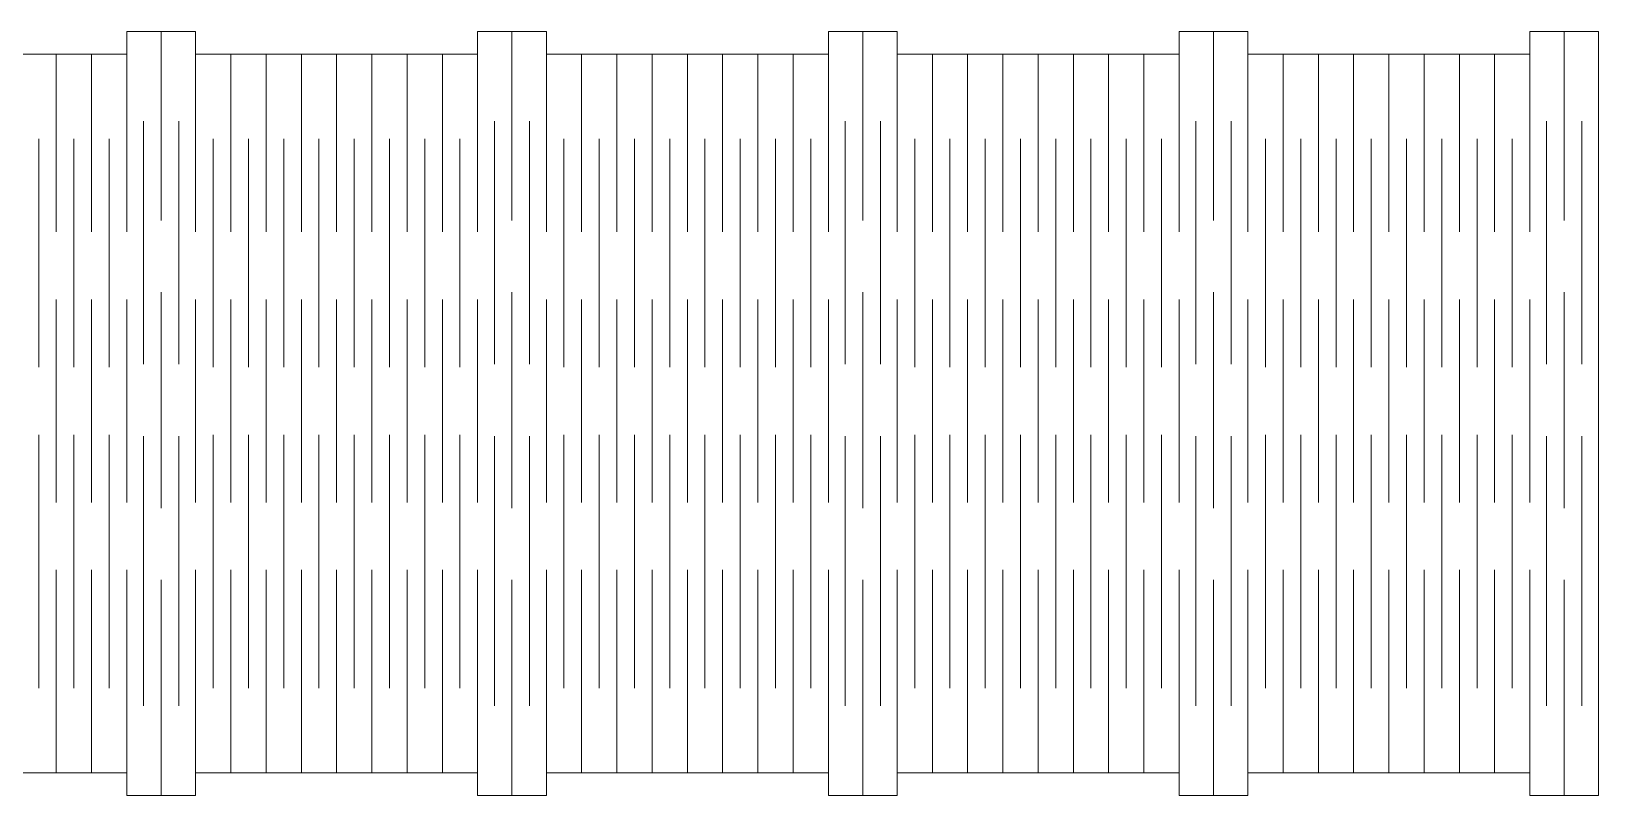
# Model space of a CAD drawing. Header units: millimetres. Extents: x -417 to 415, y -530 to 530.
# Drawn here: x 210 to 415.2, y 430 to 530 of the extents above; entities that cross this region are included whole.
import ezdxf

# ---------------------------------------------------------------- set-up
doc = ezdxf.new("R2010")
doc.units = ezdxf.units.MM
doc.header["$MEASUREMENT"] = 0
doc.layers.add('Camada 1', color=7, linetype='Continuous')

msp = doc.modelspace()

# ---------------------------------------------------------------- linework, layer by layer
at = {"layer": 'Camada 1', "color": 250, "lineweight": 20}
msp.add_open_spline([(84.6794, 526.9613), (84.6794, 526.9613), (54.6094, 526.9613), (54.6094, 526.9613), (54.6094, 526.9613), (54.6094, 526.9613), (54.6094, 529.9613), (54.6094, 529.9613), (54.6094, 529.9613), (54.6094, 529.9613), (45.6046, 529.9613), (45.6046, 529.9613), (45.6046, 529.9613), (45.6046, 529.9613), (45.6046, 526.9613), (45.6046, 526.9613), (45.6046, 526.9613), (45.6046, 526.9613), (14.6423, 526.9613), (14.6423, 526.9613), (14.6423, 526.9613), (14.6423, 526.9613), (14.6423, 529.9613), (14.6423, 529.9613), (14.6423, 529.9613), (14.6423, 529.9613), (5.6375, 529.9613), (5.6375, 529.9613), (5.6375, 529.9613), (5.6375, 529.9613), (5.6375, 526.9613), (5.6375, 526.9613), (5.6375, 526.9613), (5.6375, 526.9613), (-25.3248, 526.9613), (-25.3248, 526.9613), (-25.3248, 526.9613), (-25.3248, 526.9613), (-25.3248, 529.9613), (-25.3248, 529.9613), (-25.3248, 529.9613), (-25.3248, 529.9613), (-34.3296, 529.9613), (-34.3296, 529.9613), (-34.3296, 529.9613), (-34.3296, 529.9613), (-34.3296, 526.9613), (-34.3296, 526.9613), (-34.3296, 526.9613), (-34.3296, 526.9613), (-64.3996, 526.9613), (-64.3996, 526.9613), (-64.3996, 526.9613), (-64.3996, 526.9613), (-64.3996, 529.9613), (-64.3996, 529.9613), (-64.3996, 529.9613), (-64.3996, 529.9613), (-73.4039, 529.9613), (-73.4039, 529.9613), (-73.4039, 529.9613), (-73.4039, 529.9613), (-73.4039, 526.9613), (-73.4039, 526.9613), (-73.4039, 526.9613), (-73.4039, 526.9613), (-110.3279, 526.9613), (-110.3279, 526.9613), (-110.3279, 526.9613), (-110.3279, 526.9613), (-110.3279, 529.9613), (-110.3279, 529.9613), (-110.3279, 529.9613), (-110.3279, 529.9613), (-119.3322, 529.9613), (-119.3322, 529.9613), (-119.3322, 529.9613), (-119.3322, 529.9613), (-119.3322, 526.9613), (-119.3322, 526.9613), (-119.3322, 526.9613), (-119.3322, 526.9613), (-156.2563, 526.9613), (-156.2563, 526.9613), (-156.2563, 526.9613), (-156.2563, 526.9613), (-156.2563, 529.9613), (-156.2563, 529.9613), (-156.2563, 529.9613), (-156.2563, 529.9613), (-165.2605, 529.9613), (-165.2605, 529.9613), (-165.2605, 529.9613), (-165.2605, 529.9613), (-165.2605, 526.9613), (-165.2605, 526.9613), (-165.2605, 526.9613), (-165.2605, 526.9613), (-202.1846, 526.9613), (-202.1846, 526.9613), (-202.1846, 526.9613), (-202.1846, 526.9613), (-202.1846, 529.9613), (-202.1846, 529.9613), (-202.1846, 529.9613), (-202.1846, 529.9613), (-211.1889, 529.9613), (-211.1889, 529.9613), (-211.1889, 529.9613), (-211.1889, 529.9613), (-211.1889, 526.9613), (-211.1889, 526.9613), (-211.1889, 526.9613), (-211.1889, 526.9613), (-248.1129, 526.9613), (-248.1129, 526.9613), (-248.1129, 526.9613), (-248.1129, 526.9613), (-248.1129, 529.9613), (-248.1129, 529.9613), (-248.1129, 529.9613), (-248.1129, 529.9613), (-257.1172, 529.9613), (-257.1172, 529.9613), (-257.1172, 529.9613), (-257.1172, 529.9613), (-257.1172, 526.9613), (-257.1172, 526.9613), (-257.1172, 526.9613), (-257.1172, 526.9613), (-294.0413, 526.9613), (-294.0413, 526.9613), (-294.0413, 526.9613), (-294.0413, 526.9613), (-294.0413, 529.9613), (-294.0413, 529.9613), (-294.0413, 529.9613), (-294.0413, 529.9613), (-303.0456, 529.9613), (-303.0456, 529.9613), (-303.0456, 529.9613), (-303.0456, 529.9613), (-303.0456, 526.9613), (-303.0456, 526.9613), (-303.0456, 526.9613), (-303.0456, 526.9613), (-339.9696, 526.9613), (-339.9696, 526.9613), (-339.9696, 526.9613), (-339.9696, 526.9613), (-339.9696, 529.9613), (-339.9696, 529.9613), (-339.9696, 529.9613), (-339.9696, 529.9613), (-348.9739, 529.9613), (-348.9739, 529.9613), (-348.9739, 529.9613), (-348.9739, 529.9613), (-348.9739, 526.9613), (-348.9739, 526.9613), (-348.9739, 526.9613), (-348.9739, 526.9613), (-385.898, 526.9613), (-385.898, 526.9613), (-385.898, 526.9613), (-385.898, 526.9613), (-385.898, 529.9613), (-385.898, 529.9613), (-385.898, 529.9613), (-385.898, 529.9613), (-394.9022, 529.9613), (-394.9022, 529.9613), (-394.9022, 529.9613), (-394.9022, 529.9613), (-394.9022, 429.9613), (-394.9022, 429.9613), (-394.9022, 429.9613), (-394.9022, 429.9613), (-385.898, 429.9613), (-385.898, 429.9613), (-385.898, 429.9613), (-385.898, 429.9613), (-385.898, 432.9613), (-385.898, 432.9613), (-385.898, 432.9613), (-385.898, 432.9613), (-348.9739, 432.9613), (-348.9739, 432.9613), (-348.9739, 432.9613), (-348.9739, 432.9613), (-348.9739, 429.9613), (-348.9739, 429.9613), (-348.9739, 429.9613), (-348.9739, 429.9613), (-339.9696, 429.9613), (-339.9696, 429.9613), (-339.9696, 429.9613), (-339.9696, 429.9613), (-339.9696, 432.9613), (-339.9696, 432.9613), (-339.9696, 432.9613), (-339.9696, 432.9613), (-303.0456, 432.9613), (-303.0456, 432.9613), (-303.0456, 432.9613), (-303.0456, 432.9613), (-303.0456, 429.9613), (-303.0456, 429.9613), (-303.0456, 429.9613), (-303.0456, 429.9613), (-294.0413, 429.9613), (-294.0413, 429.9613), (-294.0413, 429.9613), (-294.0413, 429.9613), (-294.0413, 432.9613), (-294.0413, 432.9613), (-294.0413, 432.9613), (-294.0413, 432.9613), (-257.1172, 432.9613), (-257.1172, 432.9613), (-257.1172, 432.9613), (-257.1172, 432.9613), (-257.1172, 429.9613), (-257.1172, 429.9613), (-257.1172, 429.9613), (-257.1172, 429.9613), (-248.1129, 429.9613), (-248.1129, 429.9613), (-248.1129, 429.9613), (-248.1129, 429.9613), (-248.1129, 432.9613), (-248.1129, 432.9613), (-248.1129, 432.9613), (-248.1129, 432.9613), (-211.1889, 432.9613), (-211.1889, 432.9613), (-211.1889, 432.9613), (-211.1889, 432.9613), (-211.1889, 429.9613), (-211.1889, 429.9613), (-211.1889, 429.9613), (-211.1889, 429.9613), (-202.1846, 429.9613), (-202.1846, 429.9613), (-202.1846, 429.9613), (-202.1846, 429.9613), (-202.1846, 432.9613), (-202.1846, 432.9613), (-202.1846, 432.9613), (-202.1846, 432.9613), (-165.2605, 432.9613), (-165.2605, 432.9613), (-165.2605, 432.9613), (-165.2605, 432.9613), (-165.2605, 429.9613), (-165.2605, 429.9613), (-165.2605, 429.9613), (-165.2605, 429.9613), (-156.2563, 429.9613), (-156.2563, 429.9613), (-156.2563, 429.9613), (-156.2563, 429.9613), (-156.2563, 432.9613), (-156.2563, 432.9613), (-156.2563, 432.9613), (-156.2563, 432.9613), (-119.3322, 432.9613), (-119.3322, 432.9613), (-119.3322, 432.9613), (-119.3322, 432.9613), (-119.3322, 429.9613), (-119.3322, 429.9613), (-119.3322, 429.9613), (-119.3322, 429.9613), (-110.3279, 429.9613), (-110.3279, 429.9613), (-110.3279, 429.9613), (-110.3279, 429.9613), (-110.3279, 432.9613), (-110.3279, 432.9613), (-110.3279, 432.9613), (-110.3279, 432.9613), (-73.4039, 432.9613), (-73.4039, 432.9613), (-73.4039, 432.9613), (-73.4039, 432.9613), (-73.4039, 429.9613), (-73.4039, 429.9613), (-73.4039, 429.9613), (-73.4039, 429.9613), (-64.3996, 429.9613), (-64.3996, 429.9613), (-64.3996, 429.9613), (-64.3996, 429.9613), (-64.3996, 432.9613), (-64.3996, 432.9613), (-64.3996, 432.9613), (-64.3996, 432.9613), (-34.3296, 432.9613), (-34.3296, 432.9613), (-34.3296, 432.9613), (-34.3296, 432.9613), (-34.3296, 429.9613), (-34.3296, 429.9613), (-34.3296, 429.9613), (-34.3296, 429.9613), (-25.3248, 429.9613), (-25.3248, 429.9613), (-25.3248, 429.9613), (-25.3248, 429.9613), (-25.3248, 432.9613), (-25.3248, 432.9613), (-25.3248, 432.9613), (-25.3248, 432.9613), (5.6375, 432.9613), (5.6375, 432.9613), (5.6375, 432.9613), (5.6375, 432.9613), (5.6375, 429.9613), (5.6375, 429.9613), (5.6375, 429.9613), (5.6375, 429.9613), (14.6423, 429.9613), (14.6423, 429.9613), (14.6423, 429.9613), (14.6423, 429.9613), (14.6423, 432.9613), (14.6423, 432.9613), (14.6423, 432.9613), (14.6423, 432.9613), (45.6046, 432.9613), (45.6046, 432.9613), (45.6046, 432.9613), (45.6046, 432.9613), (45.6046, 429.9613), (45.6046, 429.9613), (45.6046, 429.9613), (45.6046, 429.9613), (54.6094, 429.9613), (54.6094, 429.9613), (54.6094, 429.9613), (54.6094, 429.9613), (54.6094, 432.9613), (54.6094, 432.9613), (54.6094, 432.9613), (54.6094, 432.9613), (84.6794, 432.9613), (84.6794, 432.9613), (84.6794, 432.9613), (84.6794, 432.9613), (84.6794, 429.9613), (84.6794, 429.9613), (84.6794, 429.9613), (84.6794, 429.9613), (93.6837, 429.9613), (93.6837, 429.9613), (93.6837, 429.9613), (93.6837, 429.9613), (93.6837, 432.9613), (93.6837, 432.9613), (93.6837, 432.9613), (93.6837, 432.9613), (130.6077, 432.9613), (130.6077, 432.9613), (130.6077, 432.9613), (130.6077, 432.9613), (130.6077, 429.9613), (130.6077, 429.9613), (130.6077, 429.9613), (130.6077, 429.9613), (139.612, 429.9613), (139.612, 429.9613), (139.612, 429.9613), (139.612, 429.9613), (139.612, 432.9613), (139.612, 432.9613), (139.612, 432.9613), (139.612, 432.9613), (176.5361, 432.9613), (176.5361, 432.9613), (176.5361, 432.9613), (176.5361, 432.9613), (176.5361, 429.9613), (176.5361, 429.9613), (176.5361, 429.9613), (176.5361, 429.9613), (185.5403, 429.9613), (185.5403, 429.9613), (185.5403, 429.9613), (185.5403, 429.9613), (185.5403, 432.9613), (185.5403, 432.9613), (185.5403, 432.9613), (185.5403, 432.9613), (222.4644, 432.9613), (222.4644, 432.9613), (222.4644, 432.9613), (222.4644, 432.9613), (222.4644, 429.9613), (222.4644, 429.9613), (222.4644, 429.9613), (222.4644, 429.9613), (231.4687, 429.9613), (231.4687, 429.9613), (231.4687, 429.9613), (231.4687, 429.9613), (231.4687, 432.9613), (231.4687, 432.9613), (231.4687, 432.9613), (231.4687, 432.9613), (268.3927, 432.9613), (268.3927, 432.9613), (268.3927, 432.9613), (268.3927, 432.9613), (268.3927, 429.9613), (268.3927, 429.9613), (268.3927, 429.9613), (268.3927, 429.9613), (277.397, 429.9613), (277.397, 429.9613), (277.397, 429.9613), (277.397, 429.9613), (277.397, 432.9613), (277.397, 432.9613), (277.397, 432.9613), (277.397, 432.9613), (314.3211, 432.9613), (314.3211, 432.9613), (314.3211, 432.9613), (314.3211, 432.9613), (314.3211, 429.9613), (314.3211, 429.9613), (314.3211, 429.9613), (314.3211, 429.9613), (323.3254, 429.9613), (323.3254, 429.9613), (323.3254, 429.9613), (323.3254, 429.9613), (323.3254, 432.9613), (323.3254, 432.9613), (323.3254, 432.9613), (323.3254, 432.9613), (360.2494, 432.9613), (360.2494, 432.9613), (360.2494, 432.9613), (360.2494, 432.9613), (360.2494, 429.9613), (360.2494, 429.9613), (360.2494, 429.9613), (360.2494, 429.9613), (369.2537, 429.9613), (369.2537, 429.9613), (369.2537, 429.9613), (369.2537, 429.9613), (369.2537, 432.9613), (369.2537, 432.9613), (369.2537, 432.9613), (369.2537, 432.9613), (406.1778, 432.9613), (406.1778, 432.9613), (406.1778, 432.9613), (406.1778, 432.9613), (406.1778, 429.9613), (406.1778, 429.9613), (406.1778, 429.9613), (406.1778, 429.9613), (415.182, 429.9613), (415.182, 429.9613), (415.182, 429.9613), (415.182, 429.9613), (415.182, 529.9613), (415.182, 529.9613), (415.182, 529.9613), (415.182, 529.9613), (406.1778, 529.9613), (406.1778, 529.9613), (406.1778, 529.9613), (406.1778, 529.9613), (406.1778, 526.9613), (406.1778, 526.9613), (406.1778, 526.9613), (406.1778, 526.9613), (369.2537, 526.9613), (369.2537, 526.9613), (369.2537, 526.9613), (369.2537, 526.9613), (369.2537, 529.9613), (369.2537, 529.9613), (369.2537, 529.9613), (369.2537, 529.9613), (360.2494, 529.9613), (360.2494, 529.9613), (360.2494, 529.9613), (360.2494, 529.9613), (360.2494, 526.9613), (360.2494, 526.9613), (360.2494, 526.9613), (360.2494, 526.9613), (323.3254, 526.9613), (323.3254, 526.9613), (323.3254, 526.9613), (323.3254, 526.9613), (323.3254, 529.9613), (323.3254, 529.9613), (323.3254, 529.9613), (323.3254, 529.9613), (314.3211, 529.9613), (314.3211, 529.9613), (314.3211, 529.9613), (314.3211, 529.9613), (314.3211, 526.9613), (314.3211, 526.9613), (314.3211, 526.9613), (314.3211, 526.9613), (277.397, 526.9613), (277.397, 526.9613), (277.397, 526.9613), (277.397, 526.9613), (277.397, 529.9613), (277.397, 529.9613), (277.397, 529.9613), (277.397, 529.9613), (268.3927, 529.9613), (268.3927, 529.9613), (268.3927, 529.9613), (268.3927, 529.9613), (268.3927, 526.9613), (268.3927, 526.9613), (268.3927, 526.9613), (268.3927, 526.9613), (231.4687, 526.9613), (231.4687, 526.9613), (231.4687, 526.9613), (231.4687, 526.9613), (231.4687, 529.9613), (231.4687, 529.9613), (231.4687, 529.9613), (231.4687, 529.9613), (222.4644, 529.9613), (222.4644, 529.9613), (222.4644, 529.9613), (222.4644, 529.9613), (222.4644, 526.9613), (222.4644, 526.9613), (222.4644, 526.9613), (222.4644, 526.9613), (185.5403, 526.9613), (185.5403, 526.9613), (185.5403, 526.9613), (185.5403, 526.9613), (185.5403, 529.9613), (185.5403, 529.9613), (185.5403, 529.9613), (185.5403, 529.9613), (176.5361, 529.9613), (176.5361, 529.9613), (176.5361, 529.9613), (176.5361, 529.9613), (176.5361, 526.9613), (176.5361, 526.9613), (176.5361, 526.9613), (176.5361, 526.9613), (139.612, 526.9613), (139.612, 526.9613), (139.612, 526.9613), (139.612, 526.9613), (139.612, 529.9613), (139.612, 529.9613), (139.612, 529.9613), (139.612, 529.9613), (130.6077, 529.9613), (130.6077, 529.9613), (130.6077, 529.9613), (130.6077, 529.9613), (130.6077, 526.9613), (130.6077, 526.9613), (130.6077, 526.9613), (130.6077, 526.9613), (93.6837, 526.9613), (93.6837, 526.9613), (93.6837, 526.9613), (93.6837, 526.9613), (93.6837, 529.9613), (93.6837, 529.9613), (93.6837, 529.9613), (93.6837, 529.9613), (84.6794, 529.9613), (84.6794, 529.9613), (84.6794, 529.9613), (84.6794, 529.9613), (84.6794, 526.9613), (84.6794, 526.9613)], degree=3, knots=[0, 0, 0, 0, 0.00671141, 0.00671141, 0.00671141, 0.00671141, 0.01342282, 0.01342282, 0.01342282, 0.01342282, 0.02013423, 0.02013423, 0.02013423, 0.02013423, 0.02684564, 0.02684564, 0.02684564, 0.02684564, 0.03355705, 0.03355705, 0.03355705, 0.03355705, 0.04026846, 0.04026846, 0.04026846, 0.04026846, 0.04697987, 0.04697987, 0.04697987, 0.04697987, 0.05369128, 0.05369128, 0.05369128, 0.05369128, 0.06040268, 0.06040268, 0.06040268, 0.06040268, 0.06711409, 0.06711409, 0.06711409, 0.06711409, 0.0738255, 0.0738255, 0.0738255, 0.0738255, 0.08053691, 0.08053691, 0.08053691, 0.08053691, 0.08724832, 0.08724832, 0.08724832, 0.08724832, 0.09395973, 0.09395973, 0.09395973, 0.09395973, 0.10067114, 0.10067114, 0.10067114, 0.10067114, 0.10738255, 0.10738255, 0.10738255, 0.10738255, 0.11409396, 0.11409396, 0.11409396, 0.11409396, 0.12080537, 0.12080537, 0.12080537, 0.12080537, 0.12751678, 0.12751678, 0.12751678, 0.12751678, 0.13422819, 0.13422819, 0.13422819, 0.13422819, 0.1409396, 0.1409396, 0.1409396, 0.1409396, 0.14765101, 0.14765101, 0.14765101, 0.14765101, 0.15436242, 0.15436242, 0.15436242, 0.15436242, 0.16107383, 0.16107383, 0.16107383, 0.16107383, 0.16778523, 0.16778523, 0.16778523, 0.16778523, 0.17449664, 0.17449664, 0.17449664, 0.17449664, 0.18120805, 0.18120805, 0.18120805, 0.18120805, 0.18791946, 0.18791946, 0.18791946, 0.18791946, 0.19463087, 0.19463087, 0.19463087, 0.19463087, 0.20134228, 0.20134228, 0.20134228, 0.20134228, 0.20805369, 0.20805369, 0.20805369, 0.20805369, 0.2147651, 0.2147651, 0.2147651, 0.2147651, 0.22147651, 0.22147651, 0.22147651, 0.22147651, 0.22818792, 0.22818792, 0.22818792, 0.22818792, 0.23489933, 0.23489933, 0.23489933, 0.23489933, 0.24161074, 0.24161074, 0.24161074, 0.24161074, 0.24832215, 0.24832215, 0.24832215, 0.24832215, 0.25503356, 0.25503356, 0.25503356, 0.25503356, 0.26174497, 0.26174497, 0.26174497, 0.26174497, 0.26845638, 0.26845638, 0.26845638, 0.26845638, 0.27516779, 0.27516779, 0.27516779, 0.27516779, 0.28187919, 0.28187919, 0.28187919, 0.28187919, 0.2885906, 0.2885906, 0.2885906, 0.2885906, 0.29530201, 0.29530201, 0.29530201, 0.29530201, 0.30201342, 0.30201342, 0.30201342, 0.30201342, 0.30872483, 0.30872483, 0.30872483, 0.30872483, 0.31543624, 0.31543624, 0.31543624, 0.31543624, 0.32214765, 0.32214765, 0.32214765, 0.32214765, 0.32885906, 0.32885906, 0.32885906, 0.32885906, 0.33557047, 0.33557047, 0.33557047, 0.33557047, 0.34228188, 0.34228188, 0.34228188, 0.34228188, 0.34899329, 0.34899329, 0.34899329, 0.34899329, 0.3557047, 0.3557047, 0.3557047, 0.3557047, 0.36241611, 0.36241611, 0.36241611, 0.36241611, 0.36912752, 0.36912752, 0.36912752, 0.36912752, 0.37583893, 0.37583893, 0.37583893, 0.37583893, 0.38255034, 0.38255034, 0.38255034, 0.38255034, 0.38926174, 0.38926174, 0.38926174, 0.38926174, 0.39597315, 0.39597315, 0.39597315, 0.39597315, 0.40268456, 0.40268456, 0.40268456, 0.40268456, 0.40939597, 0.40939597, 0.40939597, 0.40939597, 0.41610738, 0.41610738, 0.41610738, 0.41610738, 0.42281879, 0.42281879, 0.42281879, 0.42281879, 0.4295302, 0.4295302, 0.4295302, 0.4295302, 0.43624161, 0.43624161, 0.43624161, 0.43624161, 0.44295302, 0.44295302, 0.44295302, 0.44295302, 0.44966443, 0.44966443, 0.44966443, 0.44966443, 0.45637584, 0.45637584, 0.45637584, 0.45637584, 0.46308725, 0.46308725, 0.46308725, 0.46308725, 0.46979866, 0.46979866, 0.46979866, 0.46979866, 0.47651007, 0.47651007, 0.47651007, 0.47651007, 0.48322148, 0.48322148, 0.48322148, 0.48322148, 0.48993289, 0.48993289, 0.48993289, 0.48993289, 0.4966443, 0.4966443, 0.4966443, 0.4966443, 0.5033557, 0.5033557, 0.5033557, 0.5033557, 0.51006711, 0.51006711, 0.51006711, 0.51006711, 0.51677852, 0.51677852, 0.51677852, 0.51677852, 0.52348993, 0.52348993, 0.52348993, 0.52348993, 0.53020134, 0.53020134, 0.53020134, 0.53020134, 0.53691275, 0.53691275, 0.53691275, 0.53691275, 0.54362416, 0.54362416, 0.54362416, 0.54362416, 0.55033557, 0.55033557, 0.55033557, 0.55033557, 0.55704698, 0.55704698, 0.55704698, 0.55704698, 0.56375839, 0.56375839, 0.56375839, 0.56375839, 0.5704698, 0.5704698, 0.5704698, 0.5704698, 0.57718121, 0.57718121, 0.57718121, 0.57718121, 0.58389262, 0.58389262, 0.58389262, 0.58389262, 0.59060403, 0.59060403, 0.59060403, 0.59060403, 0.59731544, 0.59731544, 0.59731544, 0.59731544, 0.60402685, 0.60402685, 0.60402685, 0.60402685, 0.61073826, 0.61073826, 0.61073826, 0.61073826, 0.61744966, 0.61744966, 0.61744966, 0.61744966, 0.62416107, 0.62416107, 0.62416107, 0.62416107, 0.63087248, 0.63087248, 0.63087248, 0.63087248, 0.63758389, 0.63758389, 0.63758389, 0.63758389, 0.6442953, 0.6442953, 0.6442953, 0.6442953, 0.65100671, 0.65100671, 0.65100671, 0.65100671, 0.65771812, 0.65771812, 0.65771812, 0.65771812, 0.66442953, 0.66442953, 0.66442953, 0.66442953, 0.67114094, 0.67114094, 0.67114094, 0.67114094, 0.67785235, 0.67785235, 0.67785235, 0.67785235, 0.68456376, 0.68456376, 0.68456376, 0.68456376, 0.69127517, 0.69127517, 0.69127517, 0.69127517, 0.69798658, 0.69798658, 0.69798658, 0.69798658, 0.70469799, 0.70469799, 0.70469799, 0.70469799, 0.7114094, 0.7114094, 0.7114094, 0.7114094, 0.71812081, 0.71812081, 0.71812081, 0.71812081, 0.72483221, 0.72483221, 0.72483221, 0.72483221, 0.73154362, 0.73154362, 0.73154362, 0.73154362, 0.73825503, 0.73825503, 0.73825503, 0.73825503, 0.74496644, 0.74496644, 0.74496644, 0.74496644, 0.75167785, 0.75167785, 0.75167785, 0.75167785, 0.75838926, 0.75838926, 0.75838926, 0.75838926, 0.76510067, 0.76510067, 0.76510067, 0.76510067, 0.77181208, 0.77181208, 0.77181208, 0.77181208, 0.77852349, 0.77852349, 0.77852349, 0.77852349, 0.7852349, 0.7852349, 0.7852349, 0.7852349, 0.79194631, 0.79194631, 0.79194631, 0.79194631, 0.79865772, 0.79865772, 0.79865772, 0.79865772, 0.80536913, 0.80536913, 0.80536913, 0.80536913, 0.81208054, 0.81208054, 0.81208054, 0.81208054, 0.81879195, 0.81879195, 0.81879195, 0.81879195, 0.82550336, 0.82550336, 0.82550336, 0.82550336, 0.83221477, 0.83221477, 0.83221477, 0.83221477, 0.83892617, 0.83892617, 0.83892617, 0.83892617, 0.84563758, 0.84563758, 0.84563758, 0.84563758, 0.85234899, 0.85234899, 0.85234899, 0.85234899, 0.8590604, 0.8590604, 0.8590604, 0.8590604, 0.86577181, 0.86577181, 0.86577181, 0.86577181, 0.87248322, 0.87248322, 0.87248322, 0.87248322, 0.87919463, 0.87919463, 0.87919463, 0.87919463, 0.88590604, 0.88590604, 0.88590604, 0.88590604, 0.89261745, 0.89261745, 0.89261745, 0.89261745, 0.89932886, 0.89932886, 0.89932886, 0.89932886, 0.90604027, 0.90604027, 0.90604027, 0.90604027, 0.91275168, 0.91275168, 0.91275168, 0.91275168, 0.91946309, 0.91946309, 0.91946309, 0.91946309, 0.9261745, 0.9261745, 0.9261745, 0.9261745, 0.93288591, 0.93288591, 0.93288591, 0.93288591, 0.93959732, 0.93959732, 0.93959732, 0.93959732, 0.94630872, 0.94630872, 0.94630872, 0.94630872, 0.95302013, 0.95302013, 0.95302013, 0.95302013, 0.95973154, 0.95973154, 0.95973154, 0.95973154, 0.96644295, 0.96644295, 0.96644295, 0.96644295, 0.97315436, 0.97315436, 0.97315436, 0.97315436, 0.97986577, 0.97986577, 0.97986577, 0.97986577, 0.98657718, 0.98657718, 0.98657718, 0.98657718, 1, 1, 1, 1], dxfattribs=at)
for points in [[(226.9667, 505.2257), (226.9667, 505.2257), (226.9667, 529.9613), (226.9667, 529.9613)], [(272.895, 505.2257), (272.895, 505.2257), (272.895, 529.9613), (272.895, 529.9613)], [(318.8233, 505.2257), (318.8233, 505.2257), (318.8233, 529.9613), (318.8233, 529.9613)], [(364.7516, 505.2257), (364.7516, 505.2257), (364.7516, 529.9613), (364.7516, 529.9613)], [(410.6799, 505.2257), (410.6799, 505.2257), (410.6799, 529.9613), (410.6799, 529.9613)], [(213.2331, 503.7098), (213.2331, 503.7098), (213.2331, 526.9613), (213.2331, 526.9613)], [(217.8488, 503.7098), (217.8488, 503.7098), (217.8488, 526.9613), (217.8488, 526.9613)], [(222.4642, 503.7098), (222.4642, 503.7098), (222.4642, 526.9613), (222.4642, 526.9613)], [(231.4687, 503.7098), (231.4687, 503.7098), (231.4687, 526.9613), (231.4687, 526.9613)], [(236.0841, 503.7098), (236.0841, 503.7098), (236.0841, 526.9613), (236.0841, 526.9613)], [(240.6996, 503.7098), (240.6996, 503.7098), (240.6996, 526.9613), (240.6996, 526.9613)], [(245.3154, 503.7098), (245.3154, 503.7098), (245.3154, 526.9613), (245.3154, 526.9613)], [(249.9306, 503.7098), (249.9306, 503.7098), (249.9306, 526.9613), (249.9306, 526.9613)], [(254.5459, 503.7098), (254.5459, 503.7098), (254.5459, 526.9613), (254.5459, 526.9613)], [(259.1615, 503.7098), (259.1615, 503.7098), (259.1615, 526.9613), (259.1615, 526.9613)], [(263.7772, 503.7098), (263.7772, 503.7098), (263.7772, 526.9613), (263.7772, 526.9613)], [(268.3926, 503.7098), (268.3926, 503.7098), (268.3926, 526.9613), (268.3926, 526.9613)], [(277.3971, 503.7098), (277.3971, 503.7098), (277.3971, 526.9613), (277.3971, 526.9613)], [(282.0125, 503.7098), (282.0125, 503.7098), (282.0125, 526.9613), (282.0125, 526.9613)], [(286.628, 503.7098), (286.628, 503.7098), (286.628, 526.9613), (286.628, 526.9613)], [(291.2438, 503.7098), (291.2438, 503.7098), (291.2438, 526.9613), (291.2438, 526.9613)], [(295.859, 503.7098), (295.859, 503.7098), (295.859, 526.9613), (295.859, 526.9613)], [(300.4743, 503.7098), (300.4743, 503.7098), (300.4743, 526.9613), (300.4743, 526.9613)], [(305.0899, 503.7098), (305.0899, 503.7098), (305.0899, 526.9613), (305.0899, 526.9613)], [(309.7056, 503.7098), (309.7056, 503.7098), (309.7056, 526.9613), (309.7056, 526.9613)], [(314.321, 503.7098), (314.321, 503.7098), (314.321, 526.9613), (314.321, 526.9613)], [(323.3255, 503.7098), (323.3255, 503.7098), (323.3255, 526.9613), (323.3255, 526.9613)], [(327.9409, 503.7098), (327.9409, 503.7098), (327.9409, 526.9613), (327.9409, 526.9613)], [(332.5564, 503.7098), (332.5564, 503.7098), (332.5564, 526.9613), (332.5564, 526.9613)], [(337.1722, 503.7098), (337.1722, 503.7098), (337.1722, 526.9613), (337.1722, 526.9613)], [(341.7874, 503.7098), (341.7874, 503.7098), (341.7874, 526.9613), (341.7874, 526.9613)], [(346.4027, 503.7098), (346.4027, 503.7098), (346.4027, 526.9613), (346.4027, 526.9613)], [(351.0183, 503.7098), (351.0183, 503.7098), (351.0183, 526.9613), (351.0183, 526.9613)], [(355.634, 503.7098), (355.634, 503.7098), (355.634, 526.9613), (355.634, 526.9613)], [(360.2494, 503.7098), (360.2494, 503.7098), (360.2494, 526.9613), (360.2494, 526.9613)], [(369.2539, 503.7098), (369.2539, 503.7098), (369.2539, 526.9613), (369.2539, 526.9613)], [(373.8693, 503.7098), (373.8693, 503.7098), (373.8693, 526.9613), (373.8693, 526.9613)], [(378.4848, 503.7098), (378.4848, 503.7098), (378.4848, 526.9613), (378.4848, 526.9613)], [(383.1006, 503.7098), (383.1006, 503.7098), (383.1006, 526.9613), (383.1006, 526.9613)], [(387.7158, 503.7098), (387.7158, 503.7098), (387.7158, 526.9613), (387.7158, 526.9613)], [(392.3311, 503.7098), (392.3311, 503.7098), (392.3311, 526.9613), (392.3311, 526.9613)], [(396.9467, 503.7098), (396.9467, 503.7098), (396.9467, 526.9613), (396.9467, 526.9613)], [(401.5624, 503.7098), (401.5624, 503.7098), (401.5624, 526.9613), (401.5624, 526.9613)], [(406.1778, 503.7098), (406.1778, 503.7098), (406.1778, 526.9613), (406.1778, 526.9613)], [(224.6588, 486.4095), (224.6588, 486.4095), (224.6588, 518.2012), (224.6588, 518.2012)], [(229.2744, 486.4095), (229.2744, 486.4095), (229.2744, 518.2012), (229.2744, 518.2012)], [(270.5871, 486.4095), (270.5871, 486.4095), (270.5871, 518.2012), (270.5871, 518.2012)], [(275.2027, 486.4095), (275.2027, 486.4095), (275.2027, 518.2012), (275.2027, 518.2012)], [(316.5154, 486.4095), (316.5154, 486.4095), (316.5154, 518.2012), (316.5154, 518.2012)], [(321.131, 486.4095), (321.131, 486.4095), (321.131, 518.2012), (321.131, 518.2012)], [(362.4437, 486.4095), (362.4437, 486.4095), (362.4437, 518.2012), (362.4437, 518.2012)], [(367.0593, 486.4095), (367.0593, 486.4095), (367.0593, 518.2012), (367.0593, 518.2012)], [(408.372, 486.4095), (408.372, 486.4095), (408.372, 518.2012), (408.372, 518.2012)], [(412.9876, 486.4095), (412.9876, 486.4095), (412.9876, 518.2012), (412.9876, 518.2012)], [(210.9254, 486.0226), (210.9254, 486.0226), (210.9254, 515.9068), (210.9254, 515.9068)], [(215.5409, 486.0226), (215.5409, 486.0226), (215.5409, 515.9068), (215.5409, 515.9068)], [(220.1565, 486.0226), (220.1565, 486.0226), (220.1565, 515.9068), (220.1565, 515.9068)], [(233.7764, 486.0226), (233.7764, 486.0226), (233.7764, 515.9068), (233.7764, 515.9068)], [(238.3919, 486.0226), (238.3919, 486.0226), (238.3919, 515.9068), (238.3919, 515.9068)], [(243.0074, 486.0226), (243.0074, 486.0226), (243.0074, 515.9068), (243.0074, 515.9068)], [(247.623, 486.0226), (247.623, 486.0226), (247.623, 515.9068), (247.623, 515.9068)], [(252.2383, 486.0226), (252.2383, 486.0226), (252.2383, 515.9068), (252.2383, 515.9068)], [(256.8538, 486.0226), (256.8538, 486.0226), (256.8538, 515.9068), (256.8538, 515.9068)], [(261.4693, 486.0226), (261.4693, 486.0226), (261.4693, 515.9068), (261.4693, 515.9068)], [(266.0849, 486.0226), (266.0849, 486.0226), (266.0849, 515.9068), (266.0849, 515.9068)], [(279.7048, 486.0226), (279.7048, 486.0226), (279.7048, 515.9068), (279.7048, 515.9068)], [(284.3203, 486.0226), (284.3203, 486.0226), (284.3203, 515.9068), (284.3203, 515.9068)], [(288.9358, 486.0226), (288.9358, 486.0226), (288.9358, 515.9068), (288.9358, 515.9068)], [(293.5514, 486.0226), (293.5514, 486.0226), (293.5514, 515.9068), (293.5514, 515.9068)], [(298.1667, 486.0226), (298.1667, 486.0226), (298.1667, 515.9068), (298.1667, 515.9068)], [(302.7822, 486.0226), (302.7822, 486.0226), (302.7822, 515.9068), (302.7822, 515.9068)], [(307.3977, 486.0226), (307.3977, 486.0226), (307.3977, 515.9068), (307.3977, 515.9068)], [(312.0133, 486.0226), (312.0133, 486.0226), (312.0133, 515.9068), (312.0133, 515.9068)], [(325.6332, 486.0226), (325.6332, 486.0226), (325.6332, 515.9068), (325.6332, 515.9068)], [(330.2487, 486.0226), (330.2487, 486.0226), (330.2487, 515.9068), (330.2487, 515.9068)], [(334.8642, 486.0226), (334.8642, 486.0226), (334.8642, 515.9068), (334.8642, 515.9068)], [(339.4798, 486.0226), (339.4798, 486.0226), (339.4798, 515.9068), (339.4798, 515.9068)], [(344.0951, 486.0226), (344.0951, 486.0226), (344.0951, 515.9068), (344.0951, 515.9068)], [(348.7106, 486.0226), (348.7106, 486.0226), (348.7106, 515.9068), (348.7106, 515.9068)], [(353.3261, 486.0226), (353.3261, 486.0226), (353.3261, 515.9068), (353.3261, 515.9068)], [(357.9417, 486.0226), (357.9417, 486.0226), (357.9417, 515.9068), (357.9417, 515.9068)], [(371.5616, 486.0226), (371.5616, 486.0226), (371.5616, 515.9068), (371.5616, 515.9068)], [(376.1771, 486.0226), (376.1771, 486.0226), (376.1771, 515.9068), (376.1771, 515.9068)], [(380.7926, 486.0226), (380.7926, 486.0226), (380.7926, 515.9068), (380.7926, 515.9068)], [(385.4082, 486.0226), (385.4082, 486.0226), (385.4082, 515.9068), (385.4082, 515.9068)], [(390.0235, 486.0226), (390.0235, 486.0226), (390.0235, 515.9068), (390.0235, 515.9068)], [(394.639, 486.0226), (394.639, 486.0226), (394.639, 515.9068), (394.639, 515.9068)], [(399.2545, 486.0226), (399.2545, 486.0226), (399.2545, 515.9068), (399.2545, 515.9068)], [(403.8701, 486.0226), (403.8701, 486.0226), (403.8701, 515.9068), (403.8701, 515.9068)], [(213.2331, 468.3355), (213.2331, 468.3355), (213.2331, 494.8661), (213.2331, 494.8661)], [(217.8488, 468.3355), (217.8488, 468.3355), (217.8488, 494.8661), (217.8488, 494.8661)], [(222.4642, 468.3355), (222.4642, 468.3355), (222.4642, 494.8661), (222.4642, 494.8661)], [(226.9667, 467.5934), (226.9667, 467.5934), (226.9667, 495.8175), (226.9667, 495.8175)], [(231.4687, 468.3355), (231.4687, 468.3355), (231.4687, 494.8661), (231.4687, 494.8661)], [(236.0841, 468.3355), (236.0841, 468.3355), (236.0841, 494.8661), (236.0841, 494.8661)], [(240.6996, 468.3355), (240.6996, 468.3355), (240.6996, 494.8661), (240.6996, 494.8661)], [(245.3154, 468.3355), (245.3154, 468.3355), (245.3154, 494.8661), (245.3154, 494.8661)], [(249.9306, 468.3355), (249.9306, 468.3355), (249.9306, 494.8661), (249.9306, 494.8661)], [(254.5459, 468.3355), (254.5459, 468.3355), (254.5459, 494.8661), (254.5459, 494.8661)], [(259.1615, 468.3355), (259.1615, 468.3355), (259.1615, 494.8661), (259.1615, 494.8661)], [(263.7772, 468.3355), (263.7772, 468.3355), (263.7772, 494.8661), (263.7772, 494.8661)], [(268.3926, 468.3355), (268.3926, 468.3355), (268.3926, 494.8661), (268.3926, 494.8661)], [(272.895, 467.5934), (272.895, 467.5934), (272.895, 495.8175), (272.895, 495.8175)], [(277.3971, 468.3355), (277.3971, 468.3355), (277.3971, 494.8661), (277.3971, 494.8661)], [(282.0125, 468.3355), (282.0125, 468.3355), (282.0125, 494.8661), (282.0125, 494.8661)], [(286.628, 468.3355), (286.628, 468.3355), (286.628, 494.8661), (286.628, 494.8661)], [(291.2438, 468.3355), (291.2438, 468.3355), (291.2438, 494.8661), (291.2438, 494.8661)], [(295.859, 468.3355), (295.859, 468.3355), (295.859, 494.8661), (295.859, 494.8661)], [(300.4743, 468.3355), (300.4743, 468.3355), (300.4743, 494.8661), (300.4743, 494.8661)], [(305.0899, 468.3355), (305.0899, 468.3355), (305.0899, 494.8661), (305.0899, 494.8661)], [(309.7056, 468.3355), (309.7056, 468.3355), (309.7056, 494.8661), (309.7056, 494.8661)], [(314.321, 468.3355), (314.321, 468.3355), (314.321, 494.8661), (314.321, 494.8661)], [(318.8233, 467.5934), (318.8233, 467.5934), (318.8233, 495.8175), (318.8233, 495.8175)], [(323.3255, 468.3355), (323.3255, 468.3355), (323.3255, 494.8661), (323.3255, 494.8661)], [(327.9409, 468.3355), (327.9409, 468.3355), (327.9409, 494.8661), (327.9409, 494.8661)], [(332.5564, 468.3355), (332.5564, 468.3355), (332.5564, 494.8661), (332.5564, 494.8661)], [(337.1722, 468.3355), (337.1722, 468.3355), (337.1722, 494.8661), (337.1722, 494.8661)], [(341.7874, 468.3355), (341.7874, 468.3355), (341.7874, 494.8661), (341.7874, 494.8661)], [(346.4027, 468.3355), (346.4027, 468.3355), (346.4027, 494.8661), (346.4027, 494.8661)], [(351.0183, 468.3355), (351.0183, 468.3355), (351.0183, 494.8661), (351.0183, 494.8661)], [(355.634, 468.3355), (355.634, 468.3355), (355.634, 494.8661), (355.634, 494.8661)], [(360.2494, 468.3355), (360.2494, 468.3355), (360.2494, 494.8661), (360.2494, 494.8661)], [(364.7516, 467.5934), (364.7516, 467.5934), (364.7516, 495.8175), (364.7516, 495.8175)], [(369.2539, 468.3355), (369.2539, 468.3355), (369.2539, 494.8661), (369.2539, 494.8661)], [(373.8693, 468.3355), (373.8693, 468.3355), (373.8693, 494.8661), (373.8693, 494.8661)], [(378.4848, 468.3355), (378.4848, 468.3355), (378.4848, 494.8661), (378.4848, 494.8661)], [(383.1006, 468.3355), (383.1006, 468.3355), (383.1006, 494.8661), (383.1006, 494.8661)], [(387.7158, 468.3355), (387.7158, 468.3355), (387.7158, 494.8661), (387.7158, 494.8661)], [(392.3311, 468.3355), (392.3311, 468.3355), (392.3311, 494.8661), (392.3311, 494.8661)], [(396.9467, 468.3355), (396.9467, 468.3355), (396.9467, 494.8661), (396.9467, 494.8661)], [(401.5624, 468.3355), (401.5624, 468.3355), (401.5624, 494.8661), (401.5624, 494.8661)], [(406.1778, 468.3355), (406.1778, 468.3355), (406.1778, 494.8661), (406.1778, 494.8661)], [(410.6799, 467.5934), (410.6799, 467.5934), (410.6799, 495.8175), (410.6799, 495.8175)], [(210.9254, 444.0158), (210.9254, 444.0158), (210.9254, 477.1792), (210.9254, 477.1792)], [(215.5409, 444.0158), (215.5409, 444.0158), (215.5409, 477.1792), (215.5409, 477.1792)], [(220.1565, 444.0158), (220.1565, 444.0158), (220.1565, 477.1792), (220.1565, 477.1792)], [(224.6588, 441.7214), (224.6588, 441.7214), (224.6588, 477.0016), (224.6588, 477.0016)], [(229.2744, 441.7214), (229.2744, 441.7214), (229.2744, 477.0016), (229.2744, 477.0016)], [(233.7764, 444.0158), (233.7764, 444.0158), (233.7764, 477.1792), (233.7764, 477.1792)], [(238.3919, 444.0158), (238.3919, 444.0158), (238.3919, 477.1792), (238.3919, 477.1792)], [(243.0074, 444.0158), (243.0074, 444.0158), (243.0074, 477.1792), (243.0074, 477.1792)], [(247.623, 444.0158), (247.623, 444.0158), (247.623, 477.1792), (247.623, 477.1792)], [(252.2383, 444.0158), (252.2383, 444.0158), (252.2383, 477.1792), (252.2383, 477.1792)], [(256.8538, 444.0158), (256.8538, 444.0158), (256.8538, 477.1792), (256.8538, 477.1792)], [(261.4693, 444.0158), (261.4693, 444.0158), (261.4693, 477.1792), (261.4693, 477.1792)], [(266.0849, 444.0158), (266.0849, 444.0158), (266.0849, 477.1792), (266.0849, 477.1792)], [(270.5871, 441.7214), (270.5871, 441.7214), (270.5871, 477.0016), (270.5871, 477.0016)], [(275.2027, 441.7214), (275.2027, 441.7214), (275.2027, 477.0016), (275.2027, 477.0016)], [(279.7048, 444.0158), (279.7048, 444.0158), (279.7048, 477.1792), (279.7048, 477.1792)], [(284.3203, 444.0158), (284.3203, 444.0158), (284.3203, 477.1792), (284.3203, 477.1792)], [(288.9358, 444.0158), (288.9358, 444.0158), (288.9358, 477.1792), (288.9358, 477.1792)], [(293.5514, 444.0158), (293.5514, 444.0158), (293.5514, 477.1792), (293.5514, 477.1792)], [(298.1667, 444.0158), (298.1667, 444.0158), (298.1667, 477.1792), (298.1667, 477.1792)], [(302.7822, 444.0158), (302.7822, 444.0158), (302.7822, 477.1792), (302.7822, 477.1792)], [(307.3977, 444.0158), (307.3977, 444.0158), (307.3977, 477.1792), (307.3977, 477.1792)], [(312.0133, 444.0158), (312.0133, 444.0158), (312.0133, 477.1792), (312.0133, 477.1792)], [(316.5154, 441.7214), (316.5154, 441.7214), (316.5154, 477.0016), (316.5154, 477.0016)], [(321.131, 441.7214), (321.131, 441.7214), (321.131, 477.0016), (321.131, 477.0016)], [(325.6332, 444.0158), (325.6332, 444.0158), (325.6332, 477.1792), (325.6332, 477.1792)], [(330.2487, 444.0158), (330.2487, 444.0158), (330.2487, 477.1792), (330.2487, 477.1792)], [(334.8642, 444.0158), (334.8642, 444.0158), (334.8642, 477.1792), (334.8642, 477.1792)], [(339.4798, 444.0158), (339.4798, 444.0158), (339.4798, 477.1792), (339.4798, 477.1792)], [(344.0951, 444.0158), (344.0951, 444.0158), (344.0951, 477.1792), (344.0951, 477.1792)], [(348.7106, 444.0158), (348.7106, 444.0158), (348.7106, 477.1792), (348.7106, 477.1792)], [(353.3261, 444.0158), (353.3261, 444.0158), (353.3261, 477.1792), (353.3261, 477.1792)], [(357.9417, 444.0158), (357.9417, 444.0158), (357.9417, 477.1792), (357.9417, 477.1792)], [(362.4437, 441.7214), (362.4437, 441.7214), (362.4437, 477.0016), (362.4437, 477.0016)], [(367.0593, 441.7214), (367.0593, 441.7214), (367.0593, 477.0016), (367.0593, 477.0016)], [(371.5616, 444.0158), (371.5616, 444.0158), (371.5616, 477.1792), (371.5616, 477.1792)], [(376.1771, 444.0158), (376.1771, 444.0158), (376.1771, 477.1792), (376.1771, 477.1792)], [(380.7926, 444.0158), (380.7926, 444.0158), (380.7926, 477.1792), (380.7926, 477.1792)], [(385.4082, 444.0158), (385.4082, 444.0158), (385.4082, 477.1792), (385.4082, 477.1792)], [(390.0235, 444.0158), (390.0235, 444.0158), (390.0235, 477.1792), (390.0235, 477.1792)], [(394.639, 444.0158), (394.639, 444.0158), (394.639, 477.1792), (394.639, 477.1792)], [(399.2545, 444.0158), (399.2545, 444.0158), (399.2545, 477.1792), (399.2545, 477.1792)], [(403.8701, 444.0158), (403.8701, 444.0158), (403.8701, 477.1792), (403.8701, 477.1792)], [(408.372, 441.7214), (408.372, 441.7214), (408.372, 477.0016), (408.372, 477.0016)], [(412.9876, 441.7214), (412.9876, 441.7214), (412.9876, 477.0016), (412.9876, 477.0016)], [(213.2331, 432.9613), (213.2331, 432.9613), (213.2331, 459.492), (213.2331, 459.492)], [(217.8488, 432.9613), (217.8488, 432.9613), (217.8488, 459.492), (217.8488, 459.492)], [(222.4642, 432.9613), (222.4642, 432.9613), (222.4642, 459.492), (222.4642, 459.492)], [(226.9667, 429.9613), (226.9667, 429.9613), (226.9667, 458.1854), (226.9667, 458.1854)], [(231.4687, 432.9613), (231.4687, 432.9613), (231.4687, 459.492), (231.4687, 459.492)], [(236.0841, 432.9613), (236.0841, 432.9613), (236.0841, 459.492), (236.0841, 459.492)], [(240.6996, 432.9613), (240.6996, 432.9613), (240.6996, 459.492), (240.6996, 459.492)], [(245.3154, 432.9613), (245.3154, 432.9613), (245.3154, 459.492), (245.3154, 459.492)], [(249.9306, 432.9613), (249.9306, 432.9613), (249.9306, 459.492), (249.9306, 459.492)], [(254.5459, 432.9613), (254.5459, 432.9613), (254.5459, 459.492), (254.5459, 459.492)], [(259.1615, 432.9613), (259.1615, 432.9613), (259.1615, 459.492), (259.1615, 459.492)], [(263.7772, 432.9613), (263.7772, 432.9613), (263.7772, 459.492), (263.7772, 459.492)], [(268.3926, 432.9613), (268.3926, 432.9613), (268.3926, 459.492), (268.3926, 459.492)], [(272.895, 429.9613), (272.895, 429.9613), (272.895, 458.1854), (272.895, 458.1854)], [(277.3971, 432.9613), (277.3971, 432.9613), (277.3971, 459.492), (277.3971, 459.492)], [(282.0125, 432.9613), (282.0125, 432.9613), (282.0125, 459.492), (282.0125, 459.492)], [(286.628, 432.9613), (286.628, 432.9613), (286.628, 459.492), (286.628, 459.492)], [(291.2438, 432.9613), (291.2438, 432.9613), (291.2438, 459.492), (291.2438, 459.492)], [(295.859, 432.9613), (295.859, 432.9613), (295.859, 459.492), (295.859, 459.492)], [(300.4743, 432.9613), (300.4743, 432.9613), (300.4743, 459.492), (300.4743, 459.492)], [(305.0899, 432.9613), (305.0899, 432.9613), (305.0899, 459.492), (305.0899, 459.492)], [(309.7056, 432.9613), (309.7056, 432.9613), (309.7056, 459.492), (309.7056, 459.492)], [(314.321, 432.9613), (314.321, 432.9613), (314.321, 459.492), (314.321, 459.492)], [(318.8233, 429.9613), (318.8233, 429.9613), (318.8233, 458.1854), (318.8233, 458.1854)], [(323.3255, 432.9613), (323.3255, 432.9613), (323.3255, 459.492), (323.3255, 459.492)], [(327.9409, 432.9613), (327.9409, 432.9613), (327.9409, 459.492), (327.9409, 459.492)], [(332.5564, 432.9613), (332.5564, 432.9613), (332.5564, 459.492), (332.5564, 459.492)], [(337.1722, 432.9613), (337.1722, 432.9613), (337.1722, 459.492), (337.1722, 459.492)], [(341.7874, 432.9613), (341.7874, 432.9613), (341.7874, 459.492), (341.7874, 459.492)], [(346.4027, 432.9613), (346.4027, 432.9613), (346.4027, 459.492), (346.4027, 459.492)], [(351.0183, 432.9613), (351.0183, 432.9613), (351.0183, 459.492), (351.0183, 459.492)], [(355.634, 432.9613), (355.634, 432.9613), (355.634, 459.492), (355.634, 459.492)], [(360.2494, 432.9613), (360.2494, 432.9613), (360.2494, 459.492), (360.2494, 459.492)], [(364.7516, 429.9613), (364.7516, 429.9613), (364.7516, 458.1854), (364.7516, 458.1854)], [(369.2539, 432.9613), (369.2539, 432.9613), (369.2539, 459.492), (369.2539, 459.492)], [(373.8693, 432.9613), (373.8693, 432.9613), (373.8693, 459.492), (373.8693, 459.492)], [(378.4848, 432.9613), (378.4848, 432.9613), (378.4848, 459.492), (378.4848, 459.492)], [(383.1006, 432.9613), (383.1006, 432.9613), (383.1006, 459.492), (383.1006, 459.492)], [(387.7158, 432.9613), (387.7158, 432.9613), (387.7158, 459.492), (387.7158, 459.492)], [(392.3311, 432.9613), (392.3311, 432.9613), (392.3311, 459.492), (392.3311, 459.492)], [(396.9467, 432.9613), (396.9467, 432.9613), (396.9467, 459.492), (396.9467, 459.492)], [(401.5624, 432.9613), (401.5624, 432.9613), (401.5624, 459.492), (401.5624, 459.492)], [(406.1778, 432.9613), (406.1778, 432.9613), (406.1778, 459.492), (406.1778, 459.492)], [(410.6799, 429.9613), (410.6799, 429.9613), (410.6799, 458.1854), (410.6799, 458.1854)]]:
    msp.add_open_spline(points, degree=3, dxfattribs=at)

doc.saveas('drawing.dxf')
